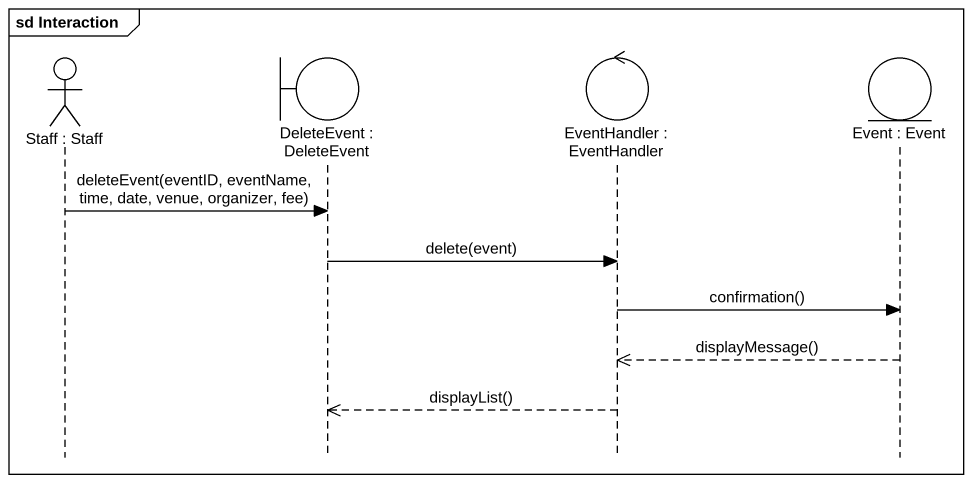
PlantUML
@startuml
mainframe sd Interaction
hide footbox
actor "Staff : Staff" as Staff
boundary "DeleteEvent : DeleteEvent" as DeleteEvent
control "EventHandler : EventHandler" as EventHandler
entity "Event : Event" as Event

Staff -> DeleteEvent : deleteEvent(eventID, eventName, time, date, venue, organizer, fee)
DeleteEvent -> EventHandler : delete(event)
EventHandler -> Event : confirmation()
Event -->> EventHandler : displayMessage()
EventHandler -->> DeleteEvent : displayList()
@enduml
